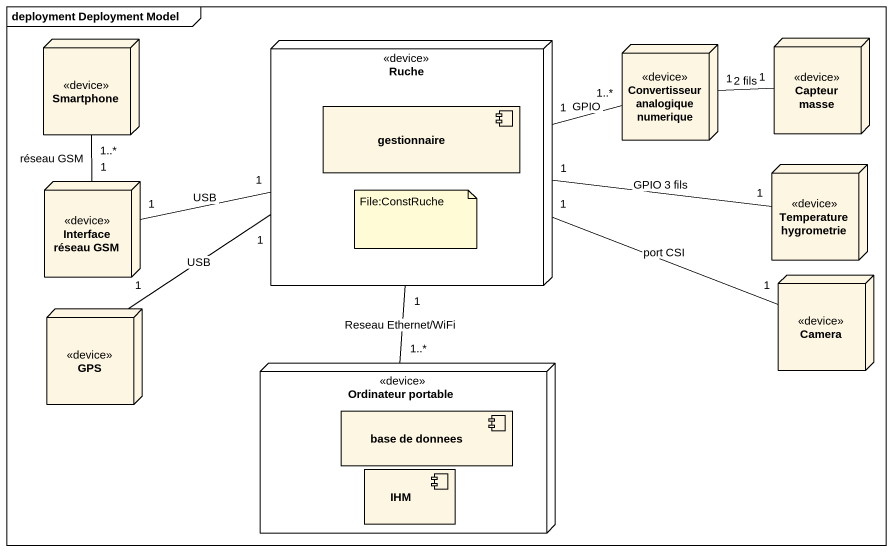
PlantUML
@startuml
mainframe deployment Deployment Model
node Smartphone <<device>>
node Ruche <<device>> {
  component gestionnaire
}
node "Convertisseur analogique numerique" as Convertisseur_analogique <<device>>
node "Capteur masse" as Capteur_masse <<device>>
node "Interface réseau GSM" as Interface_réseau_GSM <<device>>
node "Temperature hygrometrie" as Temperature_hygrometrie <<device>>
node Camera <<device>>
node GPS <<device>>
node "Ordinateur portable" as Ordinateur_portable <<device>> {
  component "base de donnees" as base_de_donnees
  component IHM
}
Smartphone "1..*" -- "1" Interface_réseau_GSM : réseau GSM
Ruche "1" -right- "1..*" Convertisseur_analogique : GPIO
Ruche "1" -right- "1" Camera : port CSI
Ruche "1" -- "1..*" Ordinateur_portable : Reseau Ethernet/WiFi
Capteur_masse "1" -left- "1" Convertisseur_analogique : 2 fils
Interface_réseau_GSM "1" -right- "1" Ruche : USB
Temperature_hygrometrie "1" -left- "1" Ruche : GPIO 3 fils
GPS "1" -up- "1" Ruche : USB
note as N1
  File:ConstRuche
end note
@enduml
